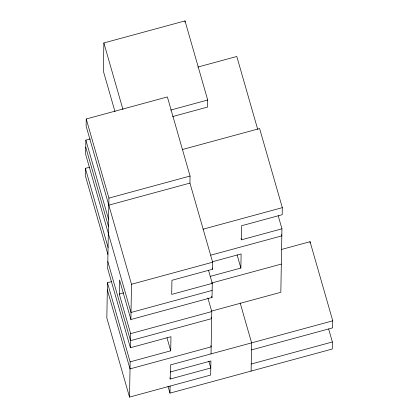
<?xml version="1.0" encoding="UTF-8"?>
<svg xmlns="http://www.w3.org/2000/svg" width="418" height="418" viewBox="0 0 418 418"><rect width="100%" height="100%" fill="white"/><g stroke="black" fill="none" stroke-linecap="round" stroke-linejoin="round"><path stroke-width="0.63" d="M89.745 167.163L85.376 168.349L85.251 175.403L107.943 254.515M90.236 138.954L85.868 140.14L85.622 154.247L131.006 312.471L212.145 290.421M212.271 283.367L171.699 294.392L171.944 280.285L212.516 269.26L212.642 262.211L189.944 183.1L190.07 176.046L167.378 96.934L86.239 118.984L86.113 126.037L131.498 284.261L130.886 319.524L212.025 297.47L212.271 283.367L208.519 270.284M172.624 116.565L207.579 107.065L207.699 100.012L185.007 20.9L103.868 42.95L103.377 71.159L114.992 111.653M111.82 281.539L107.452 282.725L106.836 317.988L129.528 397.1L210.672 375.05L210.918 360.943L170.345 371.968M86.239 118.984L108.931 198.095L107.698 268.622L130.39 347.734L170.962 336.709L170.716 350.812L130.144 361.836L129.528 397.1M130.39 347.734L130.641 333.627L119.292 294.073L119.538 279.966L130.886 319.524M328.658 328.997L332.378 341.976L332.258 349.03L169.974 393.129L170.1 386.075M208.828 361.147L210.792 367.997L170.225 379.021L170.471 364.919L332.749 320.815L310.057 241.703L281.753 249.394M184.986 22.18L185.007 20.9M211.038 353.894L211.78 311.577L207.877 297.982M210.296 276.361L240.878 268.048L241.123 253.945L212.412 261.746M278.189 215.73L281.941 228.813L241.369 239.838L241.614 225.736L282.187 214.711L282.307 207.657L259.615 128.545L182.248 149.566M251.113 371.079L251.61 342.87L240.172 302.998M281.941 228.813L280.833 292.286L211.012 311.258M310.031 242.989L310.057 241.703M332.749 320.815L332.623 327.869L251.484 349.918M197.803 67.084L236.802 56.482L257.707 129.366M170.591 110.096L207.699 100.012M108.931 198.095L190.07 176.046M108.805 205.149L189.944 183.1M203.059 229.195L282.307 207.657M210.74 255.179L281.816 235.867L281.46 234.618M131.498 284.261L212.642 262.211M119.292 294.073L123.697 292.877M211.508 283.049L281.324 264.077M130.641 333.627L211.78 311.577M251.239 364.026L332.378 341.976M241.014 238.594L241.369 239.838M237.126 254.97L240.878 268.048M212.161 268.016L212.516 269.26M211.67 296.237L212.025 297.47M211.299 317.382L211.654 318.631L130.515 340.68L107.823 261.569M210.803 345.592L211.163 346.841L130.024 368.89L107.332 289.779M103.868 42.95L122.986 109.605M166.965 337.728L170.716 350.812M169.865 377.778L170.225 379.021M168.01 386.274L169.974 393.129M85.868 140.14L108.56 219.251M85.742 147.193L108.44 226.305M85.376 168.349L108.069 247.461M107.452 282.725L130.144 361.836"/></g></svg>
